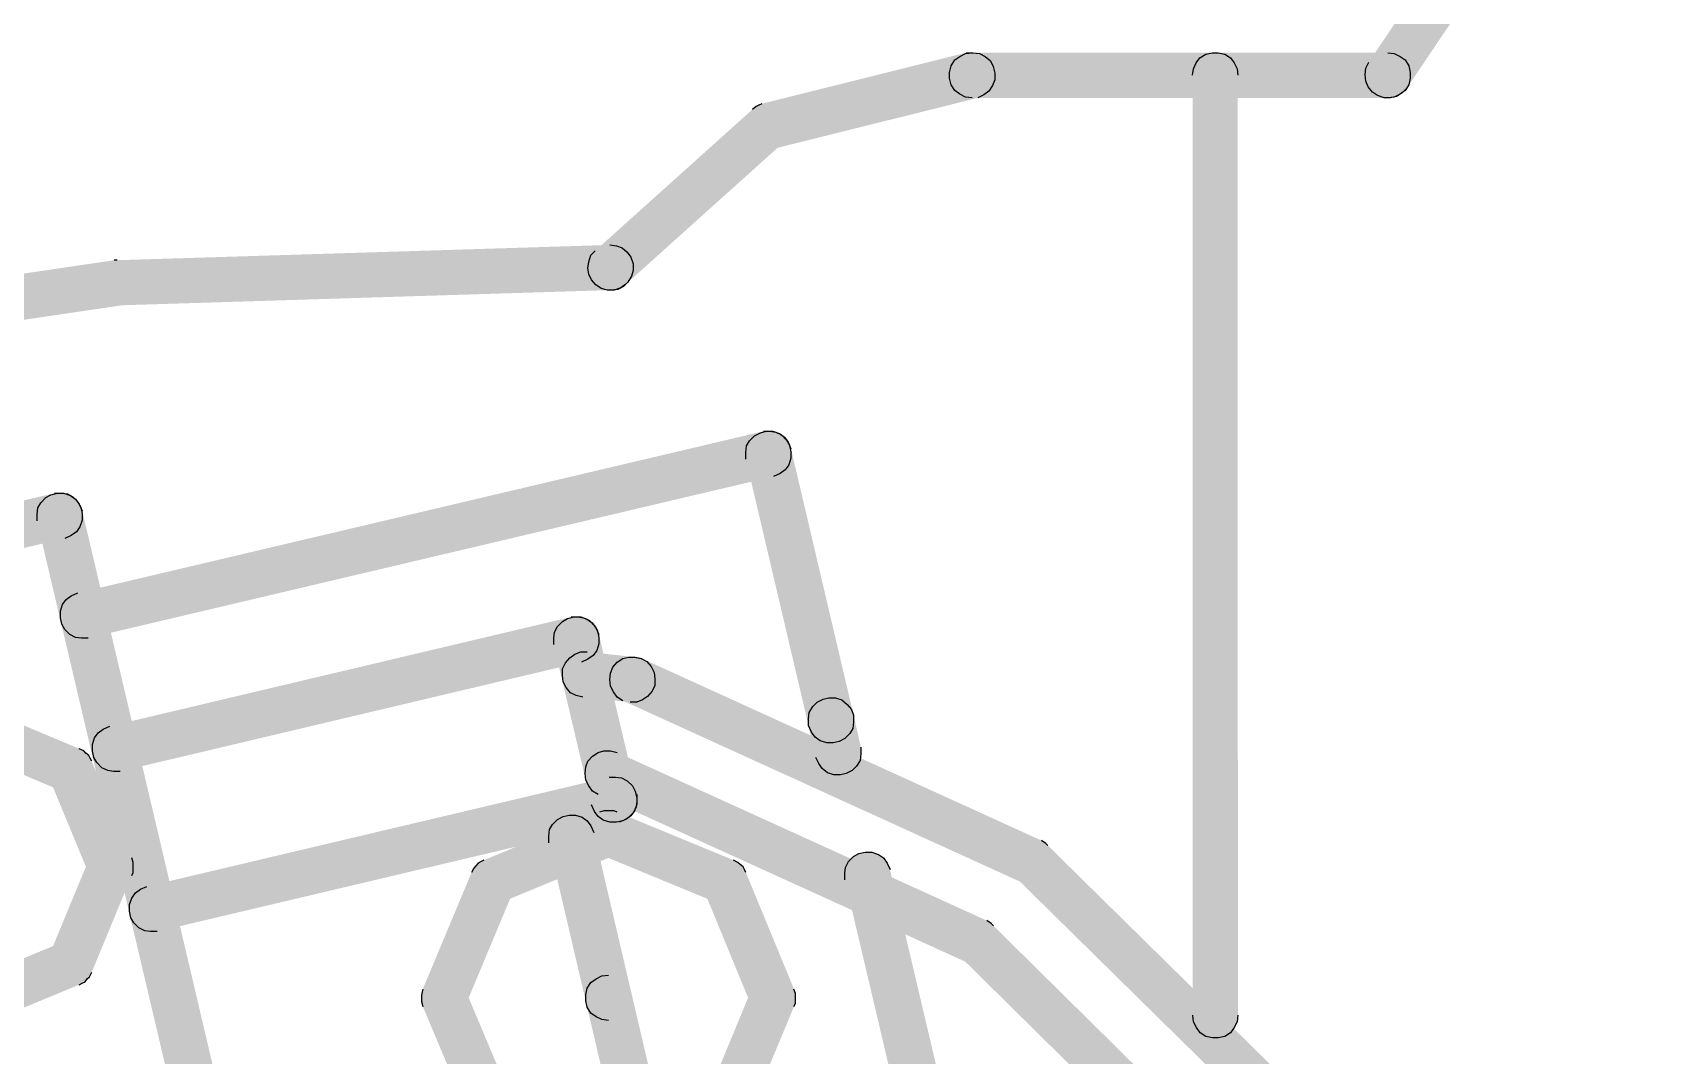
# Model space of a CAD drawing. Header units: millimetres. Extents: x -27384 to -11847, y 105622 to 113060.
# Drawn here: x -20685.02 to -20655.56, y 111399.78 to 111418.43 of the extents above; entities that cross this region are included whole.
import ezdxf

# ---------------------------------------------------------------- set-up
doc = ezdxf.new("R2010")
doc.units = ezdxf.units.MM
doc.linetypes.add('DASHDOT', pattern=[25.4, 12.7, -6.35, 0, -6.35])
doc.linetypes.add('HIDDEN', pattern=[9.524999999999999, 6.35, -3.175])
doc.layers.get('0').update_dxf_attribs({"color": 1, "linetype": 'DASHDOT'})
for name, color, linetype in [('01粗实线', 7, 'Continuous'), ('1', 4, 'Continuous'), ('3', 6, 'HIDDEN')]:
    doc.layers.add(name, color=color, linetype=linetype)

# ---------------------------------------------------------------- blocks, each defined once
blk = doc.blocks.new('G$CBD4B754B')
at = {"transparency": 33554559}
for points in [[(52.64356338245852, -43.68672775482992), (52.98850774718812, -43.92547905610627), (53.33345211191408, -44.16423035738171), (60.8885393019882, -32.93559553785417), (60.54432730321787, -32.69684423657873), (60.19938293849191, -32.45809293530237)], [(45.52569866742124, -44.33706872272342), (45.41950560396799, -43.92547905610627), (45.31331254051838, -43.51388938948912), (41.58849929422649, -44.44326178617393), (41.69469235767974, -44.85411908683636), (41.80088542112935, -45.26570875345351)], [(45.41950560396799, -43.92547905610627), (45.41950560396799, -44.33706872272342), (45.30012995333163, -44.32388613553576), (45.19393688987839, -44.27042342083314), (45.10165877957115, -44.20377811894286), (45.03501347768179, -44.09758505549235), (45.00864830330465, -43.97820940485417), (45.00864830330465, -43.87201634140274), (45.03501347768179, -43.75264069076457), (45.10165877957115, -43.64644762731405), (45.19393688987839, -43.58053469137849), (45.30012995333163, -43.52707197667587), (45.41950560396799, -43.51388938948912)], [(45.41950560396799, -43.92547905610627), (45.31331254051838, -43.51388938948912), (45.43268819115474, -43.51388938948912), (45.55206384179473, -43.52707197667587), (45.65825690524434, -43.58053469137849), (45.7512673815072, -43.65963021450079), (45.80399773025783, -43.76582327795222), (45.83036290463133, -43.88593129454512), (45.83036290463133, -44.00530694518329), (45.79081514307109, -44.11150000863381), (45.72416984117808, -44.21769307208524), (45.63189173087085, -44.28360600801989), (45.52569866742124, -44.33706872272342)], [(45.41950560396799, -43.51388938948912), (45.41950560396799, -43.92547905610627), (45.41950560396799, -44.33706872272342), (52.98850774718812, -44.33706872272342), (52.98850774718812, -43.92547905610627), (52.98850774718812, -43.51388938948912)], [(49.84665780094656, -43.92547905610627), (49.43580050028322, -43.92547905610627), (49.44898308746997, -43.80610340546809), (49.50244580217259, -43.69991034201666), (49.56835873810633, -43.60689986575289), (49.67455180155957, -43.54025456386262), (49.79392745219593, -43.51388938948912), (49.90012051564918, -43.51388938948912), (50.01949616628553, -43.54025456386262), (50.12495686378315, -43.60689986575289), (50.19160216567252, -43.69991034201666), (50.24433251441951, -43.80610340546809), (50.25751510160626, -43.92547905610627)], [(52.98850774718812, -43.92547905610627), (52.98850774718812, -43.51388938948912), (53.10788339782448, -43.52707197667587), (53.21407646127409, -43.58053469137849), (53.30635457158496, -43.64644762731405), (53.37299987347433, -43.75264069076457), (53.39936504784782, -43.87201634140274), (53.39936504784782, -43.97820940485417), (53.37299987347433, -44.09758505549235), (53.30635457158496, -44.20377811894286), (53.21407646127409, -44.27042342083314), (53.10788339782448, -44.32388613553576), (52.98850774718812, -44.33706872272342)], [(52.98850774718812, -43.92547905610627), (53.33345211191408, -44.16423035738171), (53.25362422283797, -44.24405824645874), (53.14743115938472, -44.30997118239429), (53.04123809593511, -44.33706872272342), (52.92186244529512, -44.33706872272342), (52.80321916061439, -44.29678859520754), (52.71020868434789, -44.23087565927199), (52.63038079527178, -44.13786518300822), (52.59083303371153, -44.03167211955679), (52.57765044652479, -43.91229646891861), (52.59083303371153, -43.79292081828044), (52.64356338245852, -43.68672775482992)], [(49.43580050028322, -61.05991293542138), (49.84665780094656, -61.05991293542138), (50.25751510160626, -61.05991293542138), (50.25751510160626, -43.92547905610627), (49.84665780094656, -43.92547905610627), (49.43580050028322, -43.92547905610627)], [(41.69469235767974, -44.85411908683636), (41.58849929422649, -44.44326178617393), (41.5357689454795, -44.46962696054834), (41.48303859673251, -44.49599213492274), (41.41639329483951, -44.54945484962536)], [(41.97299142051634, -45.15951569000299), (41.69469235767974, -44.85411908683636), (41.41639329483951, -44.54945484962536), (38.55357477739017, -47.12372118086932), (38.8318738402304, -47.42911778403595), (39.110172903067, -47.73451438720167)], [(38.84505642741715, -47.8407074506531), (38.8318738402304, -47.42911778403595), (38.81869125304365, -47.01826048337352), (29.84427884249453, -47.29655954621103), (29.85746142968492, -47.70814921282818), (29.87137638282366, -48.11973887944532)], [(38.8318738402304, -47.42911778403595), (39.110172903067, -47.73451438720167), (39.0171624268005, -47.80115968909195), (38.89778677616414, -47.8407074506531), (38.77841112552778, -47.8407074506531), (38.65903547488779, -47.81434227627869), (38.56675736458055, -47.74769697438933), (38.4869294755008, -47.65468649812465), (38.43419912675381, -47.54849343467413), (38.42101653956706, -47.4423003712227), (38.43419912675381, -47.32292472058452), (38.47374688831405, -47.20354906994635), (38.55357477739017, -47.12372118086932)], [(38.8318738402304, -47.42911778403595), (38.81869125304365, -47.01826048337352), (38.93806690368001, -47.03144307056027), (39.04352760117763, -47.07099083212142), (39.13653807744049, -47.15081872119845), (39.20318337932986, -47.24382919746222), (39.2427311408901, -47.36320484810039), (39.2427311408901, -47.48258049873857), (39.21636596651661, -47.58877356219), (39.14972066462724, -47.69496662564052), (39.07062514150675, -47.77406214876282), (38.96443207805351, -47.82752486346635), (38.84505642741715, -47.8407074506531)], [(29.92410673157428, -48.11973887944532), (29.85746142968492, -47.70814921282818), (29.79154849374754, -47.29655954621103), (25.39076147114611, -47.94690051410362), (25.45667440707984, -48.35849018072076), (25.52331970896921, -48.77007984733791)], [(29.1287573046211, -53.36201438415264), (29.2217677808876, -53.77360405076979), (29.31404589119484, -54.18519371738694), (41.80088542112935, -51.23888548108607), (41.70787494486649, -50.82729581446984), (41.61559683455562, -50.41570614785178)], [(41.70787494486649, -50.82729581446984), (41.29701764420315, -50.92030629073361), (41.29701764420315, -50.80093064009543), (41.3102002313899, -50.68082262350254), (41.36366294609252, -50.58854451319348), (41.45594105640339, -50.49553403692971), (41.562134119853, -50.44207132222618), (41.66832718330261, -50.41570614785178), (41.7877028339426, -50.41570614785178), (41.90707848457896, -50.45525390941293), (42.00008896084546, -50.52189921130321), (42.0660018967792, -50.61490968756698), (42.11873224552619, -50.73428533820515)], [(41.70787494486649, -50.82729581446984), (41.61559683455562, -50.41570614785178), (41.73497248519561, -50.41570614785178), (41.84043318268959, -50.42888873503944), (41.94662624614284, -50.48235144974205), (42.0396367224057, -50.57462956005111), (42.09236707115269, -50.66764003631579), (42.11873224552619, -50.78701568695305), (42.11873224552619, -50.90639133759123), (42.07918448396595, -51.02649935418412), (42.01327154803221, -51.11877746449409), (41.92026107176935, -51.18542276638345), (41.80088542112935, -51.23888548108607)], [(42.11873224552619, -50.73428533820515), (41.70787494486649, -50.82729581446984), (41.29701764420315, -50.92030629073361), (42.43731143588229, -55.77808966915291), (42.84816873654199, -55.68507919288913), (43.25902603720533, -55.59206871662445)], [(19.96905630750189, -53.600765685429), (20.06206678376839, -54.01235535204614), (20.15507726003125, -54.42394501866329), (28.89000600334475, -52.36672905153227), (28.79772789303752, -51.95513938491513), (28.70471741677466, -51.54354971829798)], [(28.79772789303752, -51.95513938491513), (28.38613822641855, -52.0481498611789), (28.38613822641855, -51.92877421054072), (28.40005317956093, -51.80939855990255), (28.45278352831156, -51.71638808363878), (28.54579400457442, -51.62337760737501), (28.63807211488165, -51.5706472586271), (28.75744776552165, -51.54354971829798), (28.876823416158, -51.54354971829798), (28.996199066798, -51.58382984581385), (29.08920954306086, -51.6497427817485), (29.15512247899824, -51.74275325801318), (29.20858519370086, -51.86212890865136)], [(28.79772789303752, -51.95513938491513), (28.70471741677466, -51.54354971829798), (28.82409306741101, -51.54354971829798), (28.94346871805101, -51.55746467143945), (29.03574682835824, -51.61019502018826), (29.1287573046211, -51.70320549645203), (29.18148765337173, -51.7962159727158), (29.20858519370086, -51.91559162335398), (29.20858519370086, -52.03496727399215), (29.16830506618498, -52.15434292463033), (29.10239213024761, -52.2473534008941), (29.00938165398475, -52.31326633682966), (28.89000600334475, -52.36672905153227)], [(29.20858519370086, -51.86212890865136), (28.79772789303752, -51.95513938491513), (28.38613822641855, -52.0481498611789), (33.35743832783919, -73.19155497726024), (33.76829562850253, -73.09854450099647), (34.17915292916223, -73.0055340247327)], [(29.2217677808876, -53.77360405076979), (29.31404589119484, -54.18519371738694), (29.19540260651411, -54.18519371738694), (29.08920954306086, -54.17201113020019), (28.98301647961125, -54.11854841549666), (28.89000600334475, -54.02553793923289), (28.83727565459776, -53.93252746296912), (28.81091048022427, -53.81315181233094), (28.81091048022427, -53.69377616169277), (28.85045824178451, -53.57440051105459), (28.91637117772189, -53.48139003479082), (29.00938165398475, -53.41547709885526), (29.1287573046211, -53.36201438415264)], [(29.71172060467143, -55.79127225633965), (29.80473108093429, -56.20212955700208), (29.89774155720079, -56.61371922361923), (38.30164088892707, -54.62314855837849), (38.20863041266421, -54.21155889176134), (38.11561993640134, -53.7999692251442)], [(38.20863041266421, -54.21155889176134), (37.79777311200087, -54.30456936802511), (37.79777311200087, -54.18519371738694), (37.81095569918762, -54.07900065393642), (37.86441841389387, -53.97280759048499), (37.95669652420111, -53.87979711422122), (38.04970700046397, -53.82706676547241), (38.16908265110396, -53.7999692251442), (38.28845830174032, -53.7999692251442), (38.40783395238032, -53.84024935266007), (38.50011206268755, -53.90616228859471), (38.56675736458055, -53.9991727648594), (38.61948771332754, -54.11854841549666)], [(38.20863041266421, -54.21155889176134), (38.11561993640134, -53.7999692251442), (38.2349955870377, -53.7999692251442), (38.34118865049095, -53.81315181233094), (38.44738171394056, -53.86661452703356), (38.54039219020342, -53.95962500329824), (38.59312253895405, -54.05263547956201), (38.61948771332754, -54.17201113020019), (38.61948771332754, -54.29138678083837), (38.5799399517673, -54.41076243147654), (38.5132946498743, -54.50377290774031), (38.42101653956706, -54.56968584367496), (38.30164088892707, -54.62314855837849)], [(38.61948771332754, -54.11854841549666), (38.20863041266421, -54.21155889176134), (37.79777311200087, -54.30456936802511), (38.4869294755008, -57.22451242995157), (38.89778677616414, -57.1315019536878), (39.30864407682748, -57.03849147742312)], [(38.36755382486444, -54.84871727246718), (38.3280060633042, -55.26030693908433), (38.20863041266421, -55.23394176471083), (38.1024373492146, -55.18047905000731), (38.02334182609047, -55.08746857374354), (37.96987911138785, -54.98127551029302), (37.95669652420111, -54.86189985965484), (37.95669652420111, -54.74252420901666), (38.01015923890373, -54.63633114556524), (38.08925476202785, -54.54332066930147), (38.18226523829071, -54.47740773336591), (38.28845830174032, -54.43712760585004), (38.40783395238032, -54.43712760585004)], [(39.18926842618748, -55.35331741534901), (39.22954855370335, -54.94172774873186), (39.26909631526723, -54.53013808211472), (38.40783395238032, -54.43712760585004), (38.36755382486444, -54.84871727246718), (38.3280060633042, -55.26030693908433)], [(39.22954855370335, -54.94172774873186), (39.05671018836438, -55.32621987501989), (38.95124949086676, -55.26030693908433), (38.88460418897739, -55.16729646282056), (38.8318738402304, -55.06110339936913), (38.81869125304365, -54.94172774873186), (38.8318738402304, -54.82235209809369), (38.87142160179064, -54.71615903464226), (38.95124949086676, -54.62314855837849), (39.05671018836438, -54.55650325648821), (39.16290325181399, -54.53013808211472), (39.28227890245398, -54.53013808211472), (39.40165455309034, -54.55650325648821)], [(46.33423068155753, -58.64457001637675), (46.50633668094451, -58.26007789008781), (46.67917504628349, -57.87485339784507), (39.40165455309034, -54.55650325648821), (39.22954855370335, -54.94172774873186), (39.05671018836438, -55.32621987501989)], [(39.22954855370335, -54.94172774873186), (39.26909631526723, -54.53013808211472), (39.38847196590359, -54.55650325648821), (39.4946650293532, -54.60996597119174), (39.57376055247732, -54.70297644745551), (39.62722326717994, -54.80916951090603), (39.64040585436669, -54.92854516154421), (39.64040585436669, -55.04792081218238), (39.58694313966407, -55.15411387563381), (39.50784761653995, -55.24712435189758), (39.41483714027709, -55.31303728783314), (39.30864407682748, -55.35331741534901), (39.18926842618748, -55.35331741534901)], [(42.84816873654199, -55.68507919288913), (42.43731143588229, -55.77808966915291), (42.43731143588229, -55.65798165256001), (42.45049402306904, -55.53860600192183), (42.51640695900278, -55.43241293847041), (42.59623484807889, -55.35331741534901), (42.70242791153214, -55.29985470064548), (42.80862097498175, -55.27348952627199), (42.92799662562174, -55.27348952627199), (43.04663991030247, -55.31303728783314), (43.13965038656897, -55.39286517691016), (43.21947827564509, -55.48587565317393), (43.25902603720533, -55.59206871662445)], [(28.83727565459776, -56.97257854148847), (28.996199066798, -56.58735404924573), (29.15512247899824, -56.20212955700208), (27.39231762570853, -55.45951047879953), (27.23339421350829, -55.84400260508755), (27.07447080131169, -56.2292270973312)], [(42.84816873654199, -55.68507919288913), (43.25902603720533, -55.59206871662445), (43.25902603720533, -55.71144436726263), (43.24584345001858, -55.83082001790081), (43.19238073531596, -55.92383049416458), (43.10010262500509, -56.01684097042926), (42.99390956155548, -56.06957131917716), (42.88771649810587, -56.09666885950628), (42.76834084746588, -56.09666885950628), (42.64896519682952, -56.05638873199041), (42.55668708651865, -55.99047579605485), (42.49004178462928, -55.89746531979108), (42.43731143588229, -55.77808966915291)], [(43.25902603720533, -55.59206871662445), (42.84816873654199, -55.68507919288913), (42.43731143588229, -55.77808966915291), (42.5698696737054, -56.36178533515613), (42.98072697436874, -56.26877485889236), (43.39158427503207, -56.17576438262859)], [(29.80473108093429, -56.20212955700208), (29.89774155720079, -56.61371922361923), (29.77836590656079, -56.61371922361923), (29.67217284311118, -56.60053663643248), (29.56597977965794, -56.54780628768458), (29.4737016693507, -56.4547958114199), (29.42023895464808, -56.36178533515613), (29.39387378027095, -56.24240968451795), (29.39387378027095, -56.12303403387978), (29.43342154183483, -56.0036583832416), (29.5000668437242, -55.91064790697783), (29.59307731998706, -55.84400260508755), (29.71172060467143, -55.79127225633965)], [(28.996199066798, -56.58735404924573), (29.3806911930842, -56.4284306370464), (29.35432601871071, -56.37496792234288), (29.32796084433721, -56.32223757359498), (29.27449812963459, -56.2819574460791), (29.23495036807435, -56.24240968451795), (29.15512247899824, -56.20212955700208)], [(38.77841112552778, -56.6539993511351), (38.6063051261408, -57.03849147742312), (38.50011206268755, -56.97257854148847), (38.43419912675381, -56.8795680652247), (38.38073641205119, -56.77337500177327), (38.36755382486444, -56.6539993511351), (38.38073641205119, -56.53462370049692), (38.42101653956706, -56.4284306370464), (38.50011206268755, -56.33542016078263), (38.6063051261408, -56.26877485889236), (38.71249818959041, -56.24240968451795), (38.8318738402304, -56.24240968451795), (38.95124949086676, -56.26877485889236)], [(42.98072697436874, -56.26877485889236), (43.39158427503207, -56.17576438262859), (43.39158427503207, -56.29514003326585), (43.37840168784533, -56.41451568390403), (43.31175638595232, -56.52070874735546), (43.23266086283184, -56.60053663643248), (43.12646779938223, -56.6539993511351), (43.02027473592898, -56.6803645255095), (42.90089908529262, -56.6803645255095), (42.78152343465263, -56.64081676394835), (42.68924532434539, -56.56098887487133), (42.62260002245239, -56.46797839860756), (42.5698696737054, -56.36178533515613)], [(29.34114343152396, -58.51201177855091), (29.7256355578138, -58.35235600039687), (30.10939531814802, -58.19343258819845), (29.3806911930842, -56.4284306370464), (28.996199066798, -56.58735404924573), (28.61170694050816, -56.74700982739978)], [(45.34041008084751, -60.10490773031688), (45.51251608023085, -59.71968323807414), (45.68462207961784, -59.33445874583049), (38.95124949086676, -56.26877485889236), (38.77841112552778, -56.6539993511351), (38.6063051261408, -57.03849147742312)], [(30.38769438098461, -58.71121531826611), (30.48070485724747, -59.12207261892854), (30.57371533351034, -59.53366228554569), (38.990797252427, -57.54309162030495), (38.89778677616414, -57.1315019536878), (38.80550866585327, -56.71991228707066)], [(38.89778677616414, -57.1315019536878), (38.80550866585327, -56.71991228707066), (38.92415195053763, -56.71991228707066), (39.03034501399088, -56.7330948742574), (39.13653807744049, -56.78655758896002), (39.22954855370335, -56.8795680652247), (39.28227890245398, -56.97257854148847), (39.30864407682748, -57.09195419212665), (39.30864407682748, -57.21132984276483), (39.26909631526723, -57.330705493403), (39.20318337932986, -57.42371596966677), (39.110172903067, -57.48962890560142), (38.990797252427, -57.54309162030495)], [(38.89778677616414, -57.1315019536878), (39.30864407682748, -57.03849147742312), (39.30864407682748, -57.1578671280613), (39.29546148964073, -57.26406019151273), (39.2427311408901, -57.37025325496415), (39.14972066462724, -57.46326373122793), (39.05671018836438, -57.51672644593054), (38.93806690368001, -57.54309162030495), (38.81869125304365, -57.54309162030495), (38.69931560240366, -57.5035438587438), (38.6063051261408, -57.43689855685352), (38.54039219020342, -57.34388808058975), (38.4869294755008, -57.22451242995157)], [(38.95124949086676, -58.12678728630817), (38.79159371271453, -57.74229516002015), (38.63267030051429, -57.3570706677765), (36.52492108249862, -58.23298034975869), (36.68457686065449, -58.61820484200234), (36.84350027285109, -59.00269696829037)], [(38.11561993640134, -57.82139068314245), (37.70476263573801, -57.91440115940622), (37.70476263573801, -57.79502550876805), (37.71794522292475, -57.67564985812987), (37.77140793762737, -57.5826393818661), (37.86441841389387, -57.48962890560142), (37.96987911138785, -57.43689855685352), (38.0760721748411, -57.41053338248003), (38.19544782547746, -57.41053338248003), (38.31482347611745, -57.45008114404118), (38.40783395238032, -57.51672644593054), (38.47374688831405, -57.60973692219432), (38.52720960301667, -57.72911257283249)], [(38.79159371271453, -57.74229516002015), (38.95124949086676, -57.3570706677765), (38.89778677616414, -57.330705493403), (38.8318738402304, -57.330705493403), (38.77841112552778, -57.330705493403), (38.71249818959041, -57.330705493403), (38.63267030051429, -57.3570706677765)], [(40.75360210571671, -59.00269696829037), (40.91252551791331, -58.61820484200234), (41.07218129606918, -58.23298034975869), (38.95124949086676, -57.3570706677765), (38.79159371271453, -57.74229516002015), (38.63267030051429, -58.12678728630817)], [(38.52720960301667, -57.72911257283249), (38.11561993640134, -57.82139068314245), (37.70476263573801, -57.91440115940622), (39.07062514150675, -63.75428728325915), (39.48148244216645, -63.66127680699537), (39.89233974282979, -63.56899869668541)], [(51.9280418445851, -64.17905953706304), (52.21952349460844, -63.88757788703879), (52.51100514463542, -63.59536387105982), (46.79855069692348, -57.96786387410884), (46.50633668094451, -58.26007789008781), (46.21485503091753, -58.55155954011207)], [(46.50633668094451, -58.26007789008781), (46.79855069692348, -57.96786387410884), (46.75827056940761, -57.92758374659297), (46.67917504628349, -57.87485339784507)], [(28.61170694050816, -59.95843453935049), (28.996199066798, -60.11809031750363), (29.3806911930842, -60.27701372970296), (30.10939531814802, -58.51201177855091), (29.7256355578138, -58.35235600039687), (29.34114343152396, -58.19343258819845)], [(29.7256355578138, -58.35235600039687), (30.10939531814802, -58.51201177855091), (30.1364928584735, -58.4585490638483), (30.1364928584735, -58.39263612791274), (30.1364928584735, -58.33917341321012), (30.1364928584735, -58.27326047727547), (30.10939531814802, -58.19343258819845)], [(36.68457686065449, -58.61820484200234), (36.52492108249862, -58.23298034975869), (36.47219073375163, -58.26007789008781), (36.41946038500464, -58.28644306446222), (36.37918025748877, -58.33917341321012), (36.33963249592489, -58.37945354072599), (36.30008473436465, -58.4585490638483)], [(40.91252551791331, -58.61820484200234), (41.29701764420315, -58.4585490638483), (41.27065246982966, -58.40581871510039), (41.24428729545616, -58.35235600039687), (41.19082458075354, -58.31280823883662), (41.15127681918966, -58.27326047727547), (41.07218129606918, -58.23298034975869)], [(43.51095992566843, -58.49882919136417), (43.10010262500509, -58.59183966762794), (43.10010262500509, -58.47173165103504), (43.11328521219184, -58.36627095353924), (43.16601556094247, -58.26007789008781), (43.25902603720533, -58.16706741382404), (43.35203651346819, -58.11360469912142), (43.47141216410819, -58.08723952474702), (43.59005544879255, -58.08723952474702), (43.70943109942891, -58.12678728630817), (43.80244157569177, -58.19343258819845), (43.86908687758478, -58.28644306446222), (43.92181722633177, -58.40581871510039)], [(37.06906898694069, -58.77712825420167), (36.68457686065449, -58.61820484200234), (36.30008473436465, -58.4585490638483), (35.41172483115224, -60.58241033286959), (35.79621695743845, -60.741333745068), (36.18070908372829, -60.90098952322296)], [(41.40321070765276, -60.90098952322296), (41.7877028339426, -60.741333745068), (42.17219496023245, -60.58241033286959), (41.29701764420315, -58.4585490638483), (40.91252551791331, -58.61820484200234), (40.52876575758273, -58.77712825420167)], [(43.92181722633177, -58.40581871510039), (43.51095992566843, -58.49882919136417), (43.10010262500509, -58.59183966762794), (44.58460841545821, -64.89604580684681), (44.99546571611791, -64.80303533058213), (45.40632301678124, -64.71002485431836)], [(30.48070485724747, -59.12207261892854), (30.57371533351034, -59.53366228554569), (30.45433968287398, -59.53366228554569), (30.34814661942073, -59.52047969835894), (30.24195355597112, -59.46774934961104), (30.14967544566389, -59.37473887334636), (30.09621273095763, -59.28172839708259), (30.06984755658414, -59.16235274644441), (30.06984755658414, -59.04297709580624), (30.10939531814802, -58.92360144516806), (30.17604062003738, -58.83059096890429), (30.26905109630025, -58.76394566701401), (30.38769438098461, -58.71121531826611)], [(50.48308381569586, -65.21462499719928), (50.77456546571921, -64.92241098122031), (51.06677948169818, -64.63019696524134), (45.80399773025783, -59.42746922209517), (45.51251608023085, -59.71968323807414), (45.22103443020751, -60.01189725405311)], [(45.51251608023085, -59.71968323807414), (45.80399773025783, -59.42746922209517), (45.76444996869395, -59.38792146053402), (45.68462207961784, -59.33445874583049)], [(27.07447080131169, -60.46303468223141), (27.23339421350829, -60.84752680851943), (27.39231762570853, -61.23275130076308), (29.15512247899824, -60.50258244379256), (28.996199066798, -60.11809031750363), (28.83727565459776, -59.73286582526089)], [(28.996199066798, -60.11809031750363), (29.15512247899824, -60.50258244379256), (29.20858519370086, -60.47621726941816), (29.26131554244785, -60.44985209504375), (29.30086330400809, -60.39638938034113), (29.34114343152396, -60.35684161877998), (29.3806911930842, -60.27701372970296)], [(38.79159371271453, -60.741333745068), (38.79159371271453, -61.15292341168606), (38.67295042803016, -61.1397408244984), (38.56675736458055, -61.0870104757505), (38.47374688831405, -61.02036517386023), (38.40783395238032, -60.91417211040971), (38.38073641205119, -60.79479645977153), (38.38073641205119, -60.6886033963201), (38.40783395238032, -60.56922774568193), (38.47374688831405, -60.46303468223141), (38.56675736458055, -60.39638938034113), (38.67295042803016, -60.34365903159323), (38.79159371271453, -60.33047644440649)], [(35.79621695743845, -60.741333745068), (35.41172483115224, -60.58241033286959), (35.39854224396186, -60.6358730475722), (35.38535965677511, -60.70178598350776), (35.38535965677511, -60.75524869821038), (35.38535965677511, -60.80797904695828), (35.41172483115224, -60.90098952322296)], [(36.18070908372829, -60.58241033286959), (35.79621695743845, -60.741333745068), (35.41172483115224, -60.90098952322296), (36.30008473436465, -63.01093583910188), (36.68457686065449, -62.85201242690255), (37.06906898694069, -62.69308901470322)], [(40.52876575758273, -62.69308901470322), (40.91252551791331, -62.85201242690255), (41.29701764420315, -63.01093583910188), (42.17219496023245, -60.90098952322296), (41.7877028339426, -60.741333745068), (41.40321070765276, -60.58241033286959)], [(41.7877028339426, -60.741333745068), (42.17219496023245, -60.90098952322296), (42.19856013460594, -60.84752680851943), (42.19856013460594, -60.78161387258478), (42.19856013460594, -60.72815115788126), (42.19856013460594, -60.66223822194661), (42.17219496023245, -60.58241033286959)], [(49.84665780094656, -61.05991293542138), (50.25751510160626, -61.05991293542138), (50.24433251441951, -61.18002095201427), (50.19160216567252, -61.2862140154657), (50.12495686378315, -61.37849212577476), (50.01949616628553, -61.44513742766503), (49.90012051564918, -61.47150260203853), (49.79392745219593, -61.47150260203853), (49.67455180155957, -61.44513742766503), (49.56835873810633, -61.37849212577476), (49.50244580217259, -61.2862140154657), (49.44898308746997, -61.18002095201427), (49.43580050028322, -61.05991293542138)]]:
    blk.add_hatch(color=7, dxfattribs=at).paths.add_polyline_path(points, flags=16)
blk.add_line((29.84427884249453, -47.29655954621103), (29.79154849374754, -47.29655954621103))
for points in [[(45.41950560396799, -44.33706872272342), (45.30012995333163, -44.32388613553576), (45.19393688987839, -44.27042342083314), (45.10165877957115, -44.20377811894286), (45.03501347768179, -44.09758505549235), (45.00864830330465, -43.97820940485417), (45.00864830330465, -43.87201634140274), (45.03501347768179, -43.75264069076457), (45.10165877957115, -43.64644762731405), (45.19393688987839, -43.58053469137849), (45.30012995333163, -43.52707197667587), (45.41950560396799, -43.51388938948912)], [(45.31331254051838, -43.51388938948912), (45.43268819115474, -43.51388938948912), (45.55206384179473, -43.52707197667587), (45.65825690524434, -43.58053469137849), (45.7512673815072, -43.65963021450079), (45.80399773025783, -43.76582327795222), (45.83036290463133, -43.88593129454512), (45.83036290463133, -44.00530694518329), (45.79081514307109, -44.11150000863381), (45.72416984117808, -44.21769307208524), (45.63189173087085, -44.28360600801989), (45.52569866742124, -44.33706872272342)], [(49.43580050028322, -43.92547905610627), (49.44898308746997, -43.80610340546809), (49.50244580217259, -43.69991034201666), (49.56835873810633, -43.60689986575289), (49.67455180155957, -43.54025456386262), (49.79392745219593, -43.51388938948912), (49.90012051564918, -43.51388938948912), (50.01949616628553, -43.54025456386262), (50.12495686378315, -43.60689986575289), (50.19160216567252, -43.69991034201666), (50.24433251441951, -43.80610340546809), (50.25751510160626, -43.92547905610627)], [(52.98850774718812, -43.51388938948912), (53.10788339782448, -43.52707197667587), (53.21407646127409, -43.58053469137849), (53.30635457158496, -43.64644762731405), (53.37299987347433, -43.75264069076457), (53.39936504784782, -43.87201634140274), (53.39936504784782, -43.97820940485417), (53.37299987347433, -44.09758505549235), (53.30635457158496, -44.20377811894286), (53.21407646127409, -44.27042342083314), (53.10788339782448, -44.32388613553576), (52.98850774718812, -44.33706872272342)], [(53.33345211191408, -44.16423035738171), (53.25362422283797, -44.24405824645874), (53.14743115938472, -44.30997118239429), (53.04123809593511, -44.33706872272342), (52.92186244529512, -44.33706872272342), (52.80321916061439, -44.29678859520754), (52.71020868434789, -44.23087565927199), (52.63038079527178, -44.13786518300822), (52.59083303371153, -44.03167211955679), (52.57765044652479, -43.91229646891861), (52.59083303371153, -43.79292081828044), (52.64356338245852, -43.68672775482992)], [(41.58849929422649, -44.44326178617393), (41.5357689454795, -44.46962696054834), (41.48303859673251, -44.49599213492274), (41.41639329483951, -44.54945484962536)], [(39.110172903067, -47.73451438720167), (39.0171624268005, -47.80115968909195), (38.89778677616414, -47.8407074506531), (38.77841112552778, -47.8407074506531), (38.65903547488779, -47.81434227627869), (38.56675736458055, -47.74769697438933), (38.4869294755008, -47.65468649812465), (38.43419912675381, -47.54849343467413), (38.42101653956706, -47.4423003712227), (38.43419912675381, -47.32292472058452), (38.47374688831405, -47.20354906994635), (38.55357477739017, -47.12372118086932)], [(38.81869125304365, -47.01826048337352), (38.93806690368001, -47.03144307056027), (39.04352760117763, -47.07099083212142), (39.13653807744049, -47.15081872119845), (39.20318337932986, -47.24382919746222), (39.2427311408901, -47.36320484810039), (39.2427311408901, -47.48258049873857), (39.21636596651661, -47.58877356219), (39.14972066462724, -47.69496662564052), (39.07062514150675, -47.77406214876282), (38.96443207805351, -47.82752486346635), (38.84505642741715, -47.8407074506531)], [(41.29701764420315, -50.92030629073361), (41.29701764420315, -50.80093064009543), (41.3102002313899, -50.68082262350254), (41.36366294609252, -50.58854451319348), (41.45594105640339, -50.49553403692971), (41.562134119853, -50.44207132222618), (41.66832718330261, -50.41570614785178), (41.7877028339426, -50.41570614785178), (41.90707848457896, -50.45525390941293), (42.00008896084546, -50.52189921130321), (42.0660018967792, -50.61490968756698), (42.11873224552619, -50.73428533820515)], [(41.61559683455562, -50.41570614785178), (41.73497248519561, -50.41570614785178), (41.84043318268959, -50.42888873503944), (41.94662624614284, -50.48235144974205), (42.0396367224057, -50.57462956005111), (42.09236707115269, -50.66764003631579), (42.11873224552619, -50.78701568695305), (42.11873224552619, -50.90639133759123), (42.07918448396595, -51.02649935418412), (42.01327154803221, -51.11877746449409), (41.92026107176935, -51.18542276638345), (41.80088542112935, -51.23888548108607)], [(28.38613822641855, -52.0481498611789), (28.38613822641855, -51.92877421054072), (28.40005317956093, -51.80939855990255), (28.45278352831156, -51.71638808363878), (28.54579400457442, -51.62337760737501), (28.63807211488165, -51.5706472586271), (28.75744776552165, -51.54354971829798), (28.876823416158, -51.54354971829798), (28.996199066798, -51.58382984581385), (29.08920954306086, -51.6497427817485), (29.15512247899824, -51.74275325801318), (29.20858519370086, -51.86212890865136)], [(28.70471741677466, -51.54354971829798), (28.82409306741101, -51.54354971829798), (28.94346871805101, -51.55746467143945), (29.03574682835824, -51.61019502018826), (29.1287573046211, -51.70320549645203), (29.18148765337173, -51.7962159727158), (29.20858519370086, -51.91559162335398), (29.20858519370086, -52.03496727399215), (29.16830506618498, -52.15434292463033), (29.10239213024761, -52.2473534008941), (29.00938165398475, -52.31326633682966), (28.89000600334475, -52.36672905153227)], [(29.31404589119484, -54.18519371738694), (29.19540260651411, -54.18519371738694), (29.08920954306086, -54.17201113020019), (28.98301647961125, -54.11854841549666), (28.89000600334475, -54.02553793923289), (28.83727565459776, -53.93252746296912), (28.81091048022427, -53.81315181233094), (28.81091048022427, -53.69377616169277), (28.85045824178451, -53.57440051105459), (28.91637117772189, -53.48139003479082), (29.00938165398475, -53.41547709885526), (29.1287573046211, -53.36201438415264)], [(37.79777311200087, -54.30456936802511), (37.79777311200087, -54.18519371738694), (37.81095569918762, -54.07900065393642), (37.86441841389387, -53.97280759048499), (37.95669652420111, -53.87979711422122), (38.04970700046397, -53.82706676547241), (38.16908265110396, -53.7999692251442), (38.28845830174032, -53.7999692251442), (38.40783395238032, -53.84024935266007), (38.50011206268755, -53.90616228859471), (38.56675736458055, -53.9991727648594), (38.61948771332754, -54.11854841549666)], [(38.11561993640134, -53.7999692251442), (38.2349955870377, -53.7999692251442), (38.34118865049095, -53.81315181233094), (38.44738171394056, -53.86661452703356), (38.54039219020342, -53.95962500329824), (38.59312253895405, -54.05263547956201), (38.61948771332754, -54.17201113020019), (38.61948771332754, -54.29138678083837), (38.5799399517673, -54.41076243147654), (38.5132946498743, -54.50377290774031), (38.42101653956706, -54.56968584367496), (38.30164088892707, -54.62314855837849)], [(38.3280060633042, -55.26030693908433), (38.20863041266421, -55.23394176471083), (38.1024373492146, -55.18047905000731), (38.02334182609047, -55.08746857374354), (37.96987911138785, -54.98127551029302), (37.95669652420111, -54.86189985965484), (37.95669652420111, -54.74252420901666), (38.01015923890373, -54.63633114556524), (38.08925476202785, -54.54332066930147), (38.18226523829071, -54.47740773336591), (38.28845830174032, -54.43712760585004), (38.40783395238032, -54.43712760585004)], [(39.05671018836438, -55.32621987501989), (38.95124949086676, -55.26030693908433), (38.88460418897739, -55.16729646282056), (38.8318738402304, -55.06110339936913), (38.81869125304365, -54.94172774873186), (38.8318738402304, -54.82235209809369), (38.87142160179064, -54.71615903464226), (38.95124949086676, -54.62314855837849), (39.05671018836438, -54.55650325648821), (39.16290325181399, -54.53013808211472), (39.28227890245398, -54.53013808211472), (39.40165455309034, -54.55650325648821)], [(39.26909631526723, -54.53013808211472), (39.38847196590359, -54.55650325648821), (39.4946650293532, -54.60996597119174), (39.57376055247732, -54.70297644745551), (39.62722326717994, -54.80916951090603), (39.64040585436669, -54.92854516154421), (39.64040585436669, -55.04792081218238), (39.58694313966407, -55.15411387563381), (39.50784761653995, -55.24712435189758), (39.41483714027709, -55.31303728783314), (39.30864407682748, -55.35331741534901), (39.18926842618748, -55.35331741534901)], [(42.43731143588229, -55.77808966915291), (42.43731143588229, -55.65798165256001), (42.45049402306904, -55.53860600192183), (42.51640695900278, -55.43241293847041), (42.59623484807889, -55.35331741534901), (42.70242791153214, -55.29985470064548), (42.80862097498175, -55.27348952627199), (42.92799662562174, -55.27348952627199), (43.04663991030247, -55.31303728783314), (43.13965038656897, -55.39286517691016), (43.21947827564509, -55.48587565317393), (43.25902603720533, -55.59206871662445)], [(43.25902603720533, -55.59206871662445), (43.25902603720533, -55.71144436726263), (43.24584345001858, -55.83082001790081), (43.19238073531596, -55.92383049416458), (43.10010262500509, -56.01684097042926), (42.99390956155548, -56.06957131917716), (42.88771649810587, -56.09666885950628), (42.76834084746588, -56.09666885950628), (42.64896519682952, -56.05638873199041), (42.55668708651865, -55.99047579605485), (42.49004178462928, -55.89746531979108), (42.43731143588229, -55.77808966915291)], [(29.89774155720079, -56.61371922361923), (29.77836590656079, -56.61371922361923), (29.67217284311118, -56.60053663643248), (29.56597977965794, -56.54780628768458), (29.4737016693507, -56.4547958114199), (29.42023895464808, -56.36178533515613), (29.39387378027095, -56.24240968451795), (29.39387378027095, -56.12303403387978), (29.43342154183483, -56.0036583832416), (29.5000668437242, -55.91064790697783), (29.59307731998706, -55.84400260508755), (29.71172060467143, -55.79127225633965)], [(29.3806911930842, -56.4284306370464), (29.35432601871071, -56.37496792234288), (29.32796084433721, -56.32223757359498), (29.27449812963459, -56.2819574460791), (29.23495036807435, -56.24240968451795), (29.15512247899824, -56.20212955700208)], [(38.6063051261408, -57.03849147742312), (38.50011206268755, -56.97257854148847), (38.43419912675381, -56.8795680652247), (38.38073641205119, -56.77337500177327), (38.36755382486444, -56.6539993511351), (38.38073641205119, -56.53462370049692), (38.42101653956706, -56.4284306370464), (38.50011206268755, -56.33542016078263), (38.6063051261408, -56.26877485889236), (38.71249818959041, -56.24240968451795), (38.8318738402304, -56.24240968451795), (38.95124949086676, -56.26877485889236)], [(43.39158427503207, -56.17576438262859), (43.39158427503207, -56.29514003326585), (43.37840168784533, -56.41451568390403), (43.31175638595232, -56.52070874735546), (43.23266086283184, -56.60053663643248), (43.12646779938223, -56.6539993511351), (43.02027473592898, -56.6803645255095), (42.90089908529262, -56.6803645255095), (42.78152343465263, -56.64081676394835), (42.68924532434539, -56.56098887487133), (42.62260002245239, -56.46797839860756), (42.5698696737054, -56.36178533515613)], [(38.80550866585327, -56.71991228707066), (38.92415195053763, -56.71991228707066), (39.03034501399088, -56.7330948742574), (39.13653807744049, -56.78655758896002), (39.22954855370335, -56.8795680652247), (39.28227890245398, -56.97257854148847), (39.30864407682748, -57.09195419212665), (39.30864407682748, -57.21132984276483), (39.26909631526723, -57.330705493403), (39.20318337932986, -57.42371596966677), (39.110172903067, -57.48962890560142), (38.990797252427, -57.54309162030495)], [(39.30864407682748, -57.03849147742312), (39.30864407682748, -57.1578671280613), (39.29546148964073, -57.26406019151273), (39.2427311408901, -57.37025325496415), (39.14972066462724, -57.46326373122793), (39.05671018836438, -57.51672644593054), (38.93806690368001, -57.54309162030495), (38.81869125304365, -57.54309162030495), (38.69931560240366, -57.5035438587438), (38.6063051261408, -57.43689855685352), (38.54039219020342, -57.34388808058975), (38.4869294755008, -57.22451242995157)], [(37.70476263573801, -57.91440115940622), (37.70476263573801, -57.79502550876805), (37.71794522292475, -57.67564985812987), (37.77140793762737, -57.5826393818661), (37.86441841389387, -57.48962890560142), (37.96987911138785, -57.43689855685352), (38.0760721748411, -57.41053338248003), (38.19544782547746, -57.41053338248003), (38.31482347611745, -57.45008114404118), (38.40783395238032, -57.51672644593054), (38.47374688831405, -57.60973692219432), (38.52720960301667, -57.72911257283249)], [(38.95124949086676, -57.3570706677765), (38.89778677616414, -57.330705493403), (38.8318738402304, -57.330705493403), (38.77841112552778, -57.330705493403), (38.71249818959041, -57.330705493403), (38.63267030051429, -57.3570706677765)], [(46.79855069692348, -57.96786387410884), (46.75827056940761, -57.92758374659297), (46.67917504628349, -57.87485339784507)], [(30.10939531814802, -58.51201177855091), (30.1364928584735, -58.4585490638483), (30.1364928584735, -58.39263612791274), (30.1364928584735, -58.33917341321012), (30.1364928584735, -58.27326047727547), (30.10939531814802, -58.19343258819845)], [(36.52492108249862, -58.23298034975869), (36.47219073375163, -58.26007789008781), (36.41946038500464, -58.28644306446222), (36.37918025748877, -58.33917341321012), (36.33963249592489, -58.37945354072599), (36.30008473436465, -58.4585490638483)], [(41.29701764420315, -58.4585490638483), (41.27065246982966, -58.40581871510039), (41.24428729545616, -58.35235600039687), (41.19082458075354, -58.31280823883662), (41.15127681918966, -58.27326047727547), (41.07218129606918, -58.23298034975869)], [(43.10010262500509, -58.59183966762794), (43.10010262500509, -58.47173165103504), (43.11328521219184, -58.36627095353924), (43.16601556094247, -58.26007789008781), (43.25902603720533, -58.16706741382404), (43.35203651346819, -58.11360469912142), (43.47141216410819, -58.08723952474702), (43.59005544879255, -58.08723952474702), (43.70943109942891, -58.12678728630817), (43.80244157569177, -58.19343258819845), (43.86908687758478, -58.28644306446222), (43.92181722633177, -58.40581871510039)], [(30.57371533351034, -59.53366228554569), (30.45433968287398, -59.53366228554569), (30.34814661942073, -59.52047969835894), (30.24195355597112, -59.46774934961104), (30.14967544566389, -59.37473887334636), (30.09621273095763, -59.28172839708259), (30.06984755658414, -59.16235274644441), (30.06984755658414, -59.04297709580624), (30.10939531814802, -58.92360144516806), (30.17604062003738, -58.83059096890429), (30.26905109630025, -58.76394566701401), (30.38769438098461, -58.71121531826611)], [(45.80399773025783, -59.42746922209517), (45.76444996869395, -59.38792146053402), (45.68462207961784, -59.33445874583049)], [(29.15512247899824, -60.50258244379256), (29.20858519370086, -60.47621726941816), (29.26131554244785, -60.44985209504375), (29.30086330400809, -60.39638938034113), (29.34114343152396, -60.35684161877998), (29.3806911930842, -60.27701372970296)], [(38.79159371271453, -61.15292341168606), (38.67295042803016, -61.1397408244984), (38.56675736458055, -61.0870104757505), (38.47374688831405, -61.02036517386023), (38.40783395238032, -60.91417211040971), (38.38073641205119, -60.79479645977153), (38.38073641205119, -60.6886033963201), (38.40783395238032, -60.56922774568193), (38.47374688831405, -60.46303468223141), (38.56675736458055, -60.39638938034113), (38.67295042803016, -60.34365903159323), (38.79159371271453, -60.33047644440649)], [(35.41172483115224, -60.58241033286959), (35.39854224396186, -60.6358730475722), (35.38535965677511, -60.70178598350776), (35.38535965677511, -60.75524869821038), (35.38535965677511, -60.80797904695828), (35.41172483115224, -60.90098952322296)], [(42.17219496023245, -60.90098952322296), (42.19856013460594, -60.84752680851943), (42.19856013460594, -60.78161387258478), (42.19856013460594, -60.72815115788126), (42.19856013460594, -60.66223822194661), (42.17219496023245, -60.58241033286959)], [(50.25751510160626, -61.05991293542138), (50.24433251441951, -61.18002095201427), (50.19160216567252, -61.2862140154657), (50.12495686378315, -61.37849212577476), (50.01949616628553, -61.44513742766503), (49.90012051564918, -61.47150260203853), (49.79392745219593, -61.47150260203853), (49.67455180155957, -61.44513742766503), (49.56835873810633, -61.37849212577476), (49.50244580217259, -61.2862140154657), (49.44898308746997, -61.18002095201427), (49.43580050028322, -61.05991293542138)]]:
    blk.add_lwpolyline(points)
blk.add_solid([(29.85746142968492, -47.70814921282818), (29.84427884249453, -47.29655954621103), (29.79154849374754, -47.29655954621103)], dxfattribs=at)
blk = doc.blocks.new('G$C6C638B4C')
blk.add_lwpolyline([(-1.818989403545856e-11, -2.91038304567337e-11), (639.9999999999891, -2.91038304567337e-11), (640.0000000000036, -600.0000000000146), (-7.275957614183426e-12, -600.0000000000291)], close=True)
at = {"layer": '1'}
blk.add_lwpolyline([(-20.00000000001455, 19.99999999995634), (659.9999999999745, 19.9999999999709), (659.9999999999854, -620.0000000000146), (-19.99999999999636, -620.0000000000437)], close=True, dxfattribs=at)
at = {"layer": '3'}
blk.add_lwpolyline([(19.99999999999272, -20.00000000004366), (620, -20.00000000004366), (619.9999999999927, -580.0000000000146), (19.99999999999636, -580.0000000000437)], close=True, dxfattribs=at)

msp = doc.modelspace()

# ---------------------------------------------------------------- linework, layer by layer
at = {"layer": '1', "lineweight": -3, "ltscale": 2, "extrusion": (-0.004685415688226654, -0.01745240643729067, 0.9998367168639969), "elevation": -761.7737618122727}
msp.add_lwpolyline([(-55762.41944096141, 102096.2621256225), (-45696.27557504938, 104799.1427234042), (-43767.03463448276, 97614.2094060799), (-53833.17850039472, 94911.32880829813)], close=True, dxfattribs=at)
at = {"layer": '1', "extrusion": (-0.004685415688226654, -0.01745240643729067, 0.9998367168639969), "const_width": 9.147440893432856, "elevation": -761.7737618122732}
msp.add_lwpolyline([(-53581.19831907854, 95088.87696726886), (-43888.4841354353, 97691.48720767391), (-45759.11024572644, 104658.1255271676), (-55451.82442936971, 102055.5152867626), (-53581.19831907854, 95088.87696726886)], dxfattribs=at)

# ---------------------------------------------------------------- block references
at = {"layer": '01粗实线', "lineweight": -3, "ltscale": 2, "extrusion": (-0.004685415688226654, -0.01745240643729066, 0.9998367168639969), "rotation": 15.03008309191162}
for name, p in [('G$C6C638B4C', (-49137.35744931624, 102439.593784045, -679.1051985372569)), ('G$CBD4B754B', (-48905.43956376155, 102283.3697723566, -679.105198537253))]:
    msp.add_blockref(name, p, dxfattribs=at)

doc.saveas('drawing.dxf')
